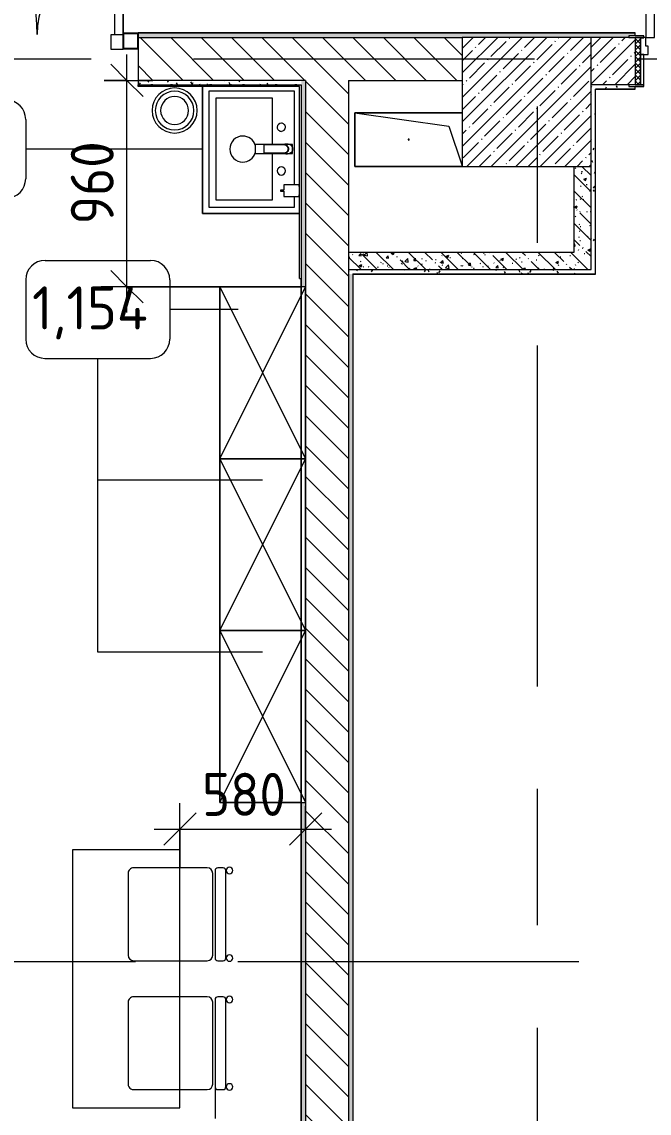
# Model space of a CAD drawing. Header units: millimetres. Extents: x 957 to 217451, y -8553 to 29000.
# Drawn here: x 53003 to 55923, y 2895 to 7973 of the extents above; entities that cross this region are included whole.
import ezdxf

# ---------------------------------------------------------------- set-up
doc = ezdxf.new("R2010")
doc.units = ezdxf.units.MM
doc.linetypes.add('Осевая', pattern=[3175, 635, -476.25, 1587.5, -476.25])
for name, color, linetype, lineweight in [('0-1', 7, 'Continuous', 9), ('A-ANNO-DIMS', 7, 'Continuous', 9), ('A-ANNO-DIMS-100', 7, 'Continuous', 9), ('A-DETL-GENF', 7, 'Continuous', 9), ('A-DOOR', 7, 'Continuous', 9), ('A-DOOR-FRAM-2', 7, 'Continuous', 9), ('A-GENM', 7, 'Continuous', 9), ('A-GLAZ-CWMG', 7, 'Continuous', 9), ('A-GLAZ-CWMG-1', 7, 'Continuous', 25), ('A-WALL', 7, 'Continuous', 9), ('I-FURN-IDEN', 7, 'Continuous', 9), ('I-WALL', 7, 'Continuous', 9), ('P-SANR-FIXT', 7, 'Continuous', 9), ('P-SANR-FIXT-2', 7, 'Continuous', 13), ('S-COLS', 7, 'Continuous', 9), ('Оси-2', 7, 'Осевая', 9)]:
    doc.layers.add(name, color=color, linetype=linetype, lineweight=lineweight)
for name, color, linetype, lineweight, true_color in [('A-DOOR-1', 7, 'Continuous', 9, 0xc0c0c0), ('A-DOOR-FRAM-1', 7, 'Continuous', 9, 0xc0c0c0), ('A-WALL-1', 9, 'Continuous', 9, 0x808080), ('A-WALL-FNSH-1', 9, 'Continuous', 9, 0x808080), ('I-FURN-1', 9, 'Continuous', 9, 0x808080), ('P-SANR-FIXT-1', 9, 'Continuous', 13, 0x808080)]:
    doc.layers.add(name, color=color, linetype=linetype, lineweight=lineweight, true_color=true_color)
doc.styles.add('GOST Common_4', font='GOST_Common.ttf', dxfattribs={"height": 200})
doc.styles.add('ISOCPEUR_3', font='isocpeur.ttf', dxfattribs={"width": 0.9, "height": 200})
doc.dimstyles.new('ISO-2_0_0_9К_Средний_округл2', dxfattribs={"dimscale": 304.8, "dimtxt": 199.196235, "dimasz": 0.492126, "dimexe": 0.393701, "dimexo": 0, "dimgap": 0, "dimtad": 1, "dimdec": 0, "dimrnd": 10, "dimzin": 0, "dimdsep": 46, "dimtxsty": 'ISOCPEUR_3', "dimblk1": 'OBLIQUE', "dimblk2": 'OBLIQUE', "dimsah": 1, "dimcen": 0.09, "dimdle": 0.393701, "dimazin": 0, "dimtfac": 1, "dimtdec": 4, "dimtix": 1, "dimtmove": 0, "dimatfit": 3, "dimfxl": 1, "dimtvp": 1, "dimtolj": 1, "dimtzin": 0, "dimarcsym": 2})
pattern_1 = [(135, (29493.17, 0), (-70.71068, -70.71068), [])]
pattern_2 = [(135, (29493.17, 0), (-75.43415, -75.43415), [106.68, -17.78, 3.556, -17.78]), (135, (29493.17, 75.39), (-75.43415, -75.43415), []), (50, (29493.17, 0), (127.5292, -11.15758), [13.335, -146.685]), (355, (29493.17, 0), (-24.66966, 133.74), [10.668, -117.348]), (100.451, (29503.8, -0.93), (102.85973, 122.5818), [11.333, -124.663]), (46.184, (29493.17, 35.56), (189.7552, -29.4304), [20.002, -220.027]), (96.636, (29508.99, 33.1), (166.1822, 173.1996), [17, -186.995]), (351.184, (29493.17, 35.56), (166.184, 173.1976), [16.002, -176.022]), (21, (29510.95, 26.67), (106.13027, -71.58603), [13.335, -146.685]), (326, (29510.95, 26.67), (43.2619, 128.93175), [10.668, -117.348]), (71.451, (29519.8, 20.7), (149.392, 57.34505), [11.333, -124.663]), (37.5, (29493.174, 0), (2.16223, 59.18836), [3.353, -112.573, 3.353, -115.773, -117.792]), (37.5, (29493.174, 0), (2.16223, 59.18836), [-235.052, 3.353, -114.44]), (7.5, (29493.174, 0), (46.77386, 70.12615), [3.353, -64.567, 3.353, -109.906, -44.894]), (7.5, (29493.174, 0), (46.77386, 70.12615), [-181.178, 3.353, -41.542]), (327.5, (29453.525, 0), (94.91367, -4.01009), [3.353, -41.097, 3.353, -135.331, -184.023]), (327.5, (29453.525, 0), (94.91367, -4.01009), [-183.134, 3.353, -180.67]), (317.5, (29435.745, 0), (103.69057, 17.79882), [3.353, -54.432, 3.353, -88.748, -130.683]), (317.5, (29435.745, 0), (103.69057, 17.79882), [-149.885, 3.353, -127.33])]
pattern_3 = [(0, (29493.174, 0), (121.92, 30.48), [10.058, -81.382, 10.058, -81.382, -487.68]), (0, (29493.174, 0), (121.92, 30.48), [-182.88, 10.058, -172.822, 10.058, -81.382, -213.36]), (0, (29493.174, 0), (121.92, 30.48), [-457.2, 10.058, -50.902, 10.058, -142.342]), (120, (29538.894, 15.24), (-87.356454, 90.345817), [10.058, -81.382, 10.058, -81.382, -487.68]), (120, (29538.894, 15.24), (-87.356454, 90.345817), [-182.88, 10.058, -172.822, 10.058, -81.382, -213.36]), (120, (29538.894, 15.24), (-87.356454, 90.345817), [-457.2, 10.058, -50.902, 10.058, -142.342]), (240, (29554.134, 76.2), (-34.563546, -120.825817), [10.058, -81.382, 10.058, -81.382, -487.68]), (240, (29554.134, 76.2), (-34.563546, -120.825817), [-182.88, 10.058, -172.822, 10.058, -81.382, -213.36]), (240, (29554.134, 76.2), (-34.563546, -120.825817), [-457.2, 10.058, -50.902, 10.058, -142.342])]

# ---------------------------------------------------------------- blocks, each defined once
blk = doc.blocks.new('BSC_Колонна _Прямоугольная - 600х600-V4-План расстановки мебели и оборудования 3 этажа в осях 1-12')
at = {"layer": 'S-COLS'}
h = blk.add_hatch(dxfattribs=at)
h.set_pattern_fill('FP_5', color=256, style=0, pattern_type=2)
h.set_pattern_definition([(45, (-25860, -7600), (-57.02463, 57.02463), []), (45, (-25802.975, -7600), (-57.02463, 57.02463), [100.806, -20.161, 3.353, -16.808])])
h.paths.add_polyline_path([(300, -300), (300, 300), (-300, 300), (-300, -300)])
for p, q in [((300, 300), (-300, 300)), ((-300, 300), (-300, -300)), ((300, -300), (300, 300)), ((-300, -300), (300, -300))]:
    blk.add_line(p, q, dxfattribs=at)
blk = doc.blocks.new('GM_Отверстие прямоугольное _в плите_ - Отверстие-21609826-План расстановки мебели и оборудования 3 этажа в осях 1-12')
at = {"layer": 'A-GENM'}
for p, q in [((-125, -250), (-125, 249.3)), ((-125, 249.3), (-125, -250)), ((-62.5, 187.5), (122.9, 249.3)), ((125, 249.3), (125, -250)), ((125, -250), (125, 249.3)), ((-125, -250), (-62.5, 187.5)), ((125, -250), (-125, -250)), ((-125, -250), (125, -250))]:
    blk.add_line(p, q, dxfattribs=at)
for start, end in [(360, 180), (180, 360)]:
    blk.add_arc((0, 0), 2.5, start, end, dxfattribs=at)
blk = doc.blocks.new('Стул Breuer - 1_9а-25403171-План расстановки мебели и оборудования 3 этажа в осях 1-12')
at = {"layer": 'I-FURN-1'}
for p, q in [((-215.9, 215.9), (-215.9, 0)), ((190.5, 241.3), (-190.5, 241.3)), ((215.9, 0), (215.9, 215.9)), ((-215.9, 0), (-215.9, -127)), ((215.9, -127), (215.9, 0)), ((-215.9, -176.2), (-215.9, -200.8)), ((203.2, -163.5), (-203.2, -163.5)), ((-190.5, -152.4), (190.5, -152.4)), ((215.9, -200.8), (215.9, -176.2)), ((-203.2, -213.5), (203.2, -213.5))]:
    blk.add_line(p, q, dxfattribs=at)
for centre, radius, start, end in [((-190.5, 215.9), 25.4, 90, 180), ((190.5, 215.9), 25.4, 0, 90), ((-190.5, -127), 25.4, 180, 270), ((190.5, -127), 25.4, 270, 360), ((-203.2, -176.2), 12.7, 90, 180), ((-203.2, -200.8), 12.7, 180, 270), ((203.2, -176.2), 12.7, 360, 90), ((203.2, -200.8), 12.7, 270, 360), ((-203.5, -230.6), 15.1, 360, 180), ((-203.5, -230.6), 15.1, 180, 360), ((203.7, -230.6), 15.1, 360, 180), ((203.7, -230.6), 15.1, 180, 360)]:
    blk.add_arc(centre, radius, start, end, dxfattribs=at)
blk = doc.blocks.new('Стул Breuer - 1_9а-V86-План расстановки мебели и оборудования 3 этажа в осях 1-12')
at = {"layer": 'I-FURN-1'}
for p, q in [((-215.9, 215.9), (-215.9, 0)), ((190.5, 241.3), (-190.5, 241.3)), ((215.9, 0), (215.9, 215.9)), ((-215.9, 0), (-215.9, -127)), ((215.9, -127), (215.9, 0)), ((-215.9, -176.2), (-215.9, -200.8)), ((203.2, -163.5), (-203.2, -163.5)), ((-190.5, -152.4), (190.5, -152.4)), ((215.9, -200.8), (215.9, -176.2)), ((-203.2, -213.5), (203.2, -213.5))]:
    blk.add_line(p, q, dxfattribs=at)
for centre, radius, start, end in [((-190.5, 215.9), 25.4, 120, 180), ((-190.5, 215.9), 25.4, 90, 120), ((190.5, 215.9), 25.4, 0, 90), ((-190.5, -127), 25.4, 180, 270), ((190.5, -127), 25.4, 270, 360), ((-203.2, -176.2), 12.7, 90, 180), ((-203.2, -200.8), 12.7, 180, 270), ((203.2, -176.2), 12.7, 360, 90), ((203.2, -200.8), 12.7, 270, 360), ((-203.5, -230.6), 15.1, 360, 180), ((-203.5, -230.6), 15.1, 180, 360), ((203.7, -230.6), 15.1, 360, 180), ((203.7, -230.6), 15.1, 180, 360)]:
    blk.add_arc(centre, radius, start, end, dxfattribs=at)
blk = doc.blocks.new('Шкаф параметрический - 1_154-26174033-План расстановки мебели и оборудования 3 этажа в осях 1-12')
at = {"layer": 'I-FURN-1'}
for p, q in [((0, 0), (400, 800)), ((0, 800), (400, 0)), ((400, 800), (0, 800)), ((0, 800), (0, 0)), ((0, 0), (0, 800)), ((0, 800), (380, 800)), ((400, 0), (400, 800)), ((0, 0), (400, 0)), ((380, 0), (0, 0))]:
    blk.add_line(p, q, dxfattribs=at)
blk = doc.blocks.new('Стол базовый прямоугольный - 1_6-26174022-План расстановки мебели и оборудования 3 этажа в осях 1-12')
at = {"layer": 'I-FURN-1'}
for p, q in [((600, 250), (-600, 250)), ((-600, 250), (-600, -250)), ((600, -250), (600, 250)), ((-600, -250), (600, -250))]:
    blk.add_line(p, q, dxfattribs=at)
blk = doc.blocks.new('сифон - Для раковины-V121-План расстановки мебели и оборудования 3 этажа в осях 1-12')
at = {"layer": 'P-SANR-FIXT-1'}
blk.add_line((191.1, -40), (191.1, 40), dxfattribs=at)
blk = doc.blocks.new('смеситель для раковины - Default-V122-План расстановки мебели и оборудования 3 этажа в осях 1-12')
at = {"layer": '0-1'}
for p, q in [((21, 151.6), (-21, 151.6)), ((20.3, 111.8), (-20.3, 111.8)), ((-22.8, 2.9), (-21.7, 15.4)), ((-20.7, 17.2), (-20.7, 16.7)), ((-20.3, 19.4), (-20.3, 15.8)), ((20.3, 15.8), (20.3, 19.4)), ((20.8, 16.7), (20.8, 17.2))]:
    blk.add_line(p, q, dxfattribs=at)
at = {"layer": '0-1', "flags": 128}
for points in [[(-21, 151.3), (-21, 147.9), (-21, 145.7), (-21, 145.2), (-21, 144.9), (-21, 144.8), (-21, 144.7), (-21, 144.7)], [(21, 89.1), (21, 88.6), (21, 88.3), (21, 88.3)], [(21.7, 15.4), (22.3, 8.3), (22.8, 2.9)]]:
    blk.add_lwpolyline(points, dxfattribs=at)
at = {"layer": 'P-SANR-FIXT-1'}
for p, q in [((21, 151.6), (-21, 151.6)), ((-21, 151.6), (-21, -23)), ((-20.3, 111.8), (-20.3, 111.8)), ((-20.3, 111.8), (-20.3, 109.7)), ((20.3, 109.7), (20.3, 111.8)), ((20.3, 111.8), (20.3, 111.8)), ((21, -23), (21, 151.6)), ((-21, -23), (21, -23))]:
    blk.add_line(p, q, dxfattribs=at)
at = {"layer": 'P-SANR-FIXT-1', "flags": 128}
for points in [[(-21, 144), (-21, 91), (-21, 37.9)], [(-20.3, 19.4), (-20.3, 60.2), (-20.3, 109.7)], [(20.3, 109.7), (20.3, 60.2), (20.3, 19.4)], [(21, 37.9), (21, 91), (21, 144)], [(-20.3, 15.8), (-20.3, 17.1), (-20.3, 18.4)], [(20.3, 18.4), (20.3, 17.1), (20.3, 15.8)], [(21, 17.1), (21, 22.3), (21, 27.5), (21, 32.7), (21, 37.9)], [(21, 15.1), (21, 15.6), (21, 16.1), (21, 16.6), (21, 17.1)], [(22.9, -1.8), (22.4, 2.9), (22, 7.6), (21.5, 12.3), (21.1, 17.1)], [(21.1, 17.1), (21.5, 12.3), (22, 7.6), (22.4, 2.9), (22.9, -1.8)]]:
    blk.add_lwpolyline(points, dxfattribs=at)
at = {"layer": 'P-SANR-FIXT-1'}
for centre, major_axis, ratio, start_param, end_param in [((-9809.3, 72.1), (-9788.3, 0.5), 0.986286, 3.135948, 3.138103), ((0, 17.2), (20.8, 0), 0.98634, 3.060685, 3.141593), ((0, 17.2), (20.8, 0), 0.98634, 3.141593, 3.395551), ((0, 17.2), (20.8, 0), 0.98634, 3.707105, 3.769911), ((0, 17.2), (20.8, 0), 0.98634, 5.654867, 5.717635), ((0, 17.2), (-20.8, 0), 0.98634, 2.887544, 3.141593), ((0, 17.2), (20.8, 0), 0.98634, 0, 0.080911), ((0, 17.2), (20.8, 0), 0.98634, 4.154533, 5.270098)]:
    blk.add_ellipse(centre, major_axis=major_axis, ratio=ratio, start_param=start_param, end_param=end_param, dxfattribs=at)
for points, knots in [([(-21, 151.6), (-21, 151.7), (-21, 151.5), (-21, 150.5), (-21, 148.7), (-21, 146.9), (-21, 145.2), (-21, 144.4), (-21, 144)], [0.4444444, 0.4444444, 0.4444444, 0.4444444, 0.5555556, 0.6666667, 0.7777778, 0.8888889, 0.9444444, 1, 1, 1, 1]), ([(21, 144), (21, 144.4), (21, 145.2), (21, 146.9), (21, 148.7), (21, 150.5), (21, 151.5), (21, 151.7), (21, 151.6)], [0, 0, 0, 0, 0.0555556, 0.1111111, 0.2222222, 0.3333333, 0.4444444, 0.5555556, 0.5555556, 0.5555556, 0.5555556]), ([(-21.8, 13.9), (-21.8, 14.6), (-21.7, 16.1), (-21.6, 18.9), (-21.5, 22.1), (-21.5, 25.2), (-21.4, 27.9), (-21.4, 30), (-21.4, 31.8), (-21.3, 33.4), (-21.3, 34.5), (-21.3, 35.6), (-21.3, 37), (-21.3, 38.7), (-21.2, 41), (-21.2, 44.2), (-21.2, 48.8), (-21.1, 54.3), (-21.1, 59.3), (-21.1, 63.2), (-21.1, 66.1), (-21.1, 68.8), (-21.1, 72.5), (-21, 78.9), (-21, 84.5), (-21, 88.1)], [0, 0, 0, 0, 0.083333, 0.166667, 0.25, 0.333333, 0.375, 0.416667, 0.458333, 0.479167, 0.5, 0.520833, 0.541667, 0.583333, 0.625, 0.666667, 0.708333, 0.75, 0.791667, 0.8125, 0.833333, 0.854167, 0.875, 0.916667, 1, 1, 1, 1]), ([(21, 88.1), (21, 84.5), (21, 78.9), (21.1, 72.5), (21.1, 68.8), (21.1, 66.1), (21.1, 63.2), (21.1, 59.3), (21.2, 54.3), (21.2, 48.8), (21.2, 44.2), (21.3, 41), (21.3, 38.7), (21.3, 37), (21.3, 35.6), (21.3, 34.5), (21.3, 33.4), (21.4, 31.8), (21.4, 30), (21.4, 27.9), (21.5, 25.2), (21.5, 22.1), (21.6, 18.9), (21.7, 16.1), (21.8, 14.6), (21.8, 13.9)], [0, 0, 0, 0, 0.083333, 0.125, 0.145833, 0.166667, 0.1875, 0.208333, 0.25, 0.291667, 0.333333, 0.375, 0.416667, 0.458333, 0.479167, 0.5, 0.520833, 0.541667, 0.583333, 0.625, 0.666667, 0.75, 0.833333, 0.916667, 1, 1, 1, 1]), ([(-21.1, 17.1), (-21.2, 16.5), (-21.3, 15.4), (-21.5, 13.7), (-21.6, 11.8), (-21.9, 9.3), (-22.1, 7.6), (-22.4, 5.3), (-22.6, 3), (-22.8, 1.4), (-22.9, 0.3)], [0, 0, 0, 0, 0.1, 0.2, 0.3, 0.4, 0.6, 0.7, 0.8, 1, 1, 1, 1]), ([(-22.6, 3.6), (-22.6, 3.8), (-22.5, 4.4), (-22.4, 5.5), (-22.3, 6.9), (-22.2, 8.4), (-22, 10.9), (-21.9, 12.9), (-21.8, 13.9)], [0.3178487, 0.3178487, 0.3178487, 0.3178487, 0.375, 0.5, 0.625, 0.75, 0.875, 1, 1, 1, 1]), ([(21, 15.1), (20.9, 14), (20.5, 11.7), (19.3, 8.5), (17.6, 5.5), (14.8, 1.9), (11.1, -0.9), (6.8, -2.8), (3.4, -3.6), (0, -3.8), (-4.5, -3.5), (-10.1, -1.7), (-14.7, 1.9), (-17.6, 5.5), (-19.3, 8.4), (-20.5, 11.7), (-20.9, 13.9), (-21, 15)], [0, 0, 0, 0, 0.055556, 0.111111, 0.166667, 0.222222, 0.333333, 0.388889, 0.444444, 0.5, 0.555556, 0.666667, 0.777778, 0.833333, 0.888889, 0.944444, 1, 1, 1, 1]), ([(20.3, 19.4), (20.3, 18.2), (20.2, 15.9), (19.3, 12.3), (18, 9.6), (16.8, 7.5), (15.7, 6), (14.5, 4.7), (12.8, 3), (10.4, 1.2), (7.1, -0.4), (2.4, -1.7), (-2.5, -1.7), (-7.1, -0.4), (-10.9, 1.5), (-13.6, 3.7), (-15.4, 5.7), (-16.5, 7.1), (-17.7, 9), (-18.9, 11.5), (-20, 15), (-20.3, 17.7), (-20.3, 19.4)], [0, 0, 0, 0, 0.055556, 0.111111, 0.166667, 0.194444, 0.222222, 0.25, 0.277778, 0.333333, 0.388889, 0.444444, 0.555556, 0.611111, 0.666667, 0.75, 0.770833, 0.791667, 0.833333, 0.875, 0.916667, 1, 1, 1, 1]), ([(20.3, 15.8), (20.3, 13.7), (19.8, 10.7), (17.9, 6.9), (16.3, 4.7), (14.8, 3.1), (13, 1.5), (11.1, 0.2), (9, -0.8), (7.3, -1.5), (5.5, -2), (3.6, -2.4), (1.4, -2.7), (-0.9, -2.7), (-3.3, -2.5), (-5.5, -2), (-7.7, -1.3), (-9.8, -0.4), (-11.7, 0.6), (-13.5, 1.9), (-15.1, 3.4), (-16.9, 5.4), (-19.5, 9.5), (-20.3, 13.2), (-20.3, 15.8)], [0, 0, 0, 0, 0.111111, 0.166667, 0.222222, 0.25, 0.277778, 0.333333, 0.361111, 0.388889, 0.416667, 0.444444, 0.479167, 0.513889, 0.548611, 0.583333, 0.618056, 0.652778, 0.6875, 0.722222, 0.756944, 0.791667, 0.861111, 1, 1, 1, 1]), ([(21.1, 19.2), (21.3, 18.6), (21.7, 16.8), (21.8, 15.1), (21.8, 13.9)], [0.8206896, 0.8206896, 0.8206896, 0.8206896, 0.8888889, 1, 1, 1, 1]), ([(21.1, 17.1), (21.1, 16.7), (21.2, 16), (21.3, 15), (21.4, 13.9), (21.6, 12.5), (21.8, 10.8), (22, 8.7), (22.2, 6.9), (22.4, 5.5), (22.5, 4.5), (22.6, 3.4), (22.7, 2.4), (22.8, 1.5), (22.9, 0.8), (22.9, 0.4), (22.9, 0.3)], [0, 0, 0, 0, 0.0625, 0.125, 0.1875, 0.25, 0.375, 0.5, 0.625, 0.6875, 0.75, 0.8125, 0.875, 0.9375, 0.96875, 1, 1, 1, 1]), ([(21.8, 13.9), (21.8, 13.3), (21.9, 11.9), (22, 10), (22.2, 8.4), (22.2, 7.3), (22.3, 6.4), (22.4, 5.2), (22.6, 3.7), (22.8, 2), (22.9, 0.8), (22.9, 0.3)], [0, 0, 0, 0, 0.083333, 0.166667, 0.25, 0.333333, 0.416667, 0.5, 0.666667, 0.833333, 1, 1, 1, 1]), ([(22.1, 7), (22.2, 6.5), (22.8, 4.3), (23, 2), (22.9, 0.3)], [0.8, 0.8, 0.8, 0.8, 0.85, 1, 1, 1, 1]), ([(22.9, -1.8), (22.6, -4.5), (21.7, -8.2), (19.1, -12.8), (16.7, -15.9), (13.7, -18.5), (10.4, -20.6), (6.8, -22.1), (3.4, -22.8), (0.5, -23), (-2.9, -22.9), (-6.8, -22.1), (-10.7, -20.5), (-13.4, -18.7), (-15.3, -17.2), (-17, -15.4), (-19, -12.9), (-20.6, -10.1), (-21.5, -8), (-21.7, -7.4)], [0, 0, 0, 0, 0.1111111, 0.1666667, 0.2222222, 0.2777778, 0.3333333, 0.3888889, 0.4444444, 0.4791667, 0.5138889, 0.5833333, 0.6527778, 0.6875, 0.7222222, 0.7569444, 0.7916667, 0.8611111, 0.8888889, 0.8888889, 0.8888889, 0.8888889])]:
    blk.add_open_spline(points, degree=3, knots=knots, dxfattribs=at)
for points in [[(-22.9, 0.3), (-23, 2.1), (-22.8, 3.8), (-22.4, 5.5)], [(-21.8, 13.9), (-21.8, 15.7), (-21.5, 17.5), (-21.1, 19.2)], [(-21.1, 17.1), (-21.1, 16.7), (-21.1, 16), (-21, 15.3), (-21, 15)], [(21, 37.9), (21, 36.1), (21, 32.7), (21.1, 27.5), (21.1, 22.3), (21.1, 18.8), (21.1, 17.1)], [(21.1, 17.1), (21.1, 16.7), (21.1, 16.1), (21, 15.4), (21, 15.1)], [(22.9, 0.3), (22.8, 1.7), (22.5, 4.5), (22, 8.7), (21.5, 12.9), (21.2, 15.7), (21.1, 17.1)], [(22.9, 0.3), (22.9, -0.1), (22.9, -0.4), (22.9, -0.8)]]:
    blk.add_open_spline(points, degree=3, dxfattribs=at)
blk = doc.blocks.new('мусорная корзина - Round_ Metal-V123-План расстановки мебели и оборудования 3 этажа в осях 1-12')
at = {"layer": 'P-SANR-FIXT-1'}
for radius, start, end in [(105, 0, 180), (90, 360, 180), (65, 0, 180), (105, 180, 360), (90, 180, 360), (65, 180, 360)]:
    blk.add_arc((0, 0), radius, start, end, dxfattribs=at)
blk = doc.blocks.new('Мойка кухонная - Раковина Roca Victoria-N Unik 600х460 мм-V124-План расстановки мебели и оборудования 3 этажа в осях 1-12')
at = {"layer": 'P-SANR-FIXT'}
for p, q in [((166, 0), (-270, 0)), ((-270, 0), (-270, -400)), ((270, 0), (221, 0)), ((270, -400), (270, 0)), ((-21.6, -102.3), (-236.6, -102.3)), ((-236.6, -102.3), (-236.6, -366.4)), ((236.1, -102.3), (20.4, -102.3)), ((236.1, -366.4), (236.1, -102.3)), ((-270, -400), (270, -400)), ((-236.6, -366.4), (236.1, -366.4))]:
    blk.add_line(p, q, dxfattribs=at)
for centre, radius, start, end in [((-101.6, -61.9), 19, 90, 180), ((-101.6, -61.9), 19, 360, 90), ((101.6, -61.9), 19.1, 360, 180), ((-101.6, -61.9), 19, 180, 270), ((-101.6, -61.9), 19.1, 270, 360), ((101.6, -61.9), 19.1, 180, 360), ((0, -241.3), 60.5, 107.38, 180), ((0, -241.3), 60.5, 360, 72.6506), ((0, -241.3), 60.5, 180, 360)]:
    blk.add_arc(centre, radius, start, end, dxfattribs=at)
blk = doc.blocks.new('TOY_Диспансер мыло - Дозатор Elegance new 11654 019001 хром-30769669-План расстановки мебели и оборудования 3 этажа в осях 1-12')
at = {"layer": 'A-GENM'}
for p, q in [((127.9, 106.1), (122.2, 106.1)), ((122.2, 106.1), (122.2, 91.2)), ((127.9, 91.2), (127.9, 106.1)), ((97.5, 89.2), (97.5, 21.5)), ((122.2, 91.2), (99.5, 91.2)), ((150.5, 91.2), (127.9, 91.2)), ((152.5, 21.5), (152.5, 89.2)), ((99.5, 19.5), (105, 19.5)), ((105, 19.5), (105, 18)), ((145, 18), (145, 19.5)), ((145, 19.5), (150.5, 19.5))]:
    blk.add_line(p, q, dxfattribs=at)
for centre, start, end in [((99.5, 89.2), 90, 180), ((150.5, 89.2), 360, 90), ((99.5, 21.5), 180, 270), ((150.5, 21.5), 270, 0)]:
    blk.add_arc(centre, 2, start, end, dxfattribs=at)
blk = doc.blocks.new('110_Дверь_СКБ_1Ст_Внутренняя1 - Д-4_п__1100x2100h_административные помещения-32218723-План расстановки мебели и оборудования 3 этажа в осях 1-12')
at = {"layer": 'A-DOOR'}
h = blk.add_hatch(dxfattribs=at)
h.set_pattern_fill('FP_37', color=256, style=0, pattern_type=2)
h.set_pattern_definition([(135, (1751.41, 174.685), (-14.14214, -14.14214), []), (225, (1751.41, 174.685), (14.14214, -14.14214), [])])
h.paths.add_polyline_path([(562.5, -110), (562.5, 110), (537.5, 110), (537.5, -110)])
at = {"layer": 'A-DOOR-FRAM-2'}
h = blk.add_hatch(dxfattribs=at)
h.set_pattern_fill('FP_38', color=256, style=0, pattern_type=2)
h.set_pattern_definition([(45, (-371.384, 174.685), (-14.1421, 14.1421), []), (135, (-371.384, 174.685), (-14.1421, -14.1421), [])])
h.paths.add_polyline_path([(-512.5, -110), (-512.5, 110), (-537.5, 110), (-537.5, -110)])
at = {"layer": 'A-DOOR-1'}
for p, q in [((-487.5, 1110), (-487.5, 110)), ((-447.5, 1110), (-487.5, 1110)), ((-447.5, 110), (-447.5, 1110)), ((-487.5, 110), (-447.5, 110))]:
    blk.add_line(p, q, dxfattribs=at)
blk.add_arc((-487.5, 110), 1000, 360, 90, dxfattribs=at)
at = {"layer": 'A-DOOR-FRAM-1'}
for p, q in [((-497.5, 118), (-567.5, 118)), ((-567.5, 118), (-567.5, 110)), ((-567.5, 110), (-497.5, 110)), ((-512.5, 110), (-537.5, 110)), ((-537.5, 110), (-537.5, -110)), ((-487.5, 110), (-512.5, 110)), ((-512.5, 110), (-512.5, 30)), ((-512.5, -110), (-512.5, 110)), ((-497.5, 110), (-512.5, 110)), ((-512.5, 110), (-512.5, 109)), ((-512.5, 109), (-497.5, 109)), ((-497.5, 110), (-497.5, 118)), ((-497.5, 109), (-497.5, 110)), ((-487.5, 70), (-487.5, 110)), ((512.5, 110), (512.5, 70)), ((537.5, 110), (512.5, 110)), ((592.5, 118), (522.5, 118)), ((522.5, 118), (522.5, 110)), ((537.5, 110), (522.5, 110)), ((522.5, 110), (522.5, 109)), ((522.5, 110), (592.5, 110)), ((522.5, 109), (537.5, 109)), ((537.5, 30), (537.5, 110)), ((562.5, 110), (537.5, 110)), ((537.5, 110), (537.5, -110)), ((537.5, 109), (537.5, 110)), ((562.5, -110), (562.5, 110)), ((592.5, 110), (592.5, 118)), ((-477.5, 70), (-487.5, 70)), ((-477.5, 30), (-477.5, 70)), ((512.5, 70), (502.5, 70)), ((502.5, 70), (502.5, 30)), ((-512.5, 30), (-477.5, 30)), ((-497.5, 30), (-512.5, 30)), ((-512.5, 30), (-512.5, -110)), ((-497.5, -110), (-497.5, 30)), ((502.5, 30), (537.5, 30)), ((537.5, 30), (522.5, 30)), ((522.5, 30), (522.5, -110)), ((537.5, -110), (537.5, 30)), ((-497.5, -110), (-567.5, -110)), ((-567.5, -110), (-567.5, -118)), ((-567.5, -118), (-497.5, -118)), ((-537.5, -110), (-512.5, -110)), ((-512.5, -110), (-497.5, -110)), ((-497.5, -118), (-497.5, -110)), ((522.5, -110), (537.5, -110)), ((592.5, -110), (522.5, -110)), ((522.5, -110), (522.5, -118)), ((522.5, -118), (592.5, -118)), ((537.5, -110), (562.5, -110)), ((592.5, -118), (592.5, -110))]:
    blk.add_line(p, q, dxfattribs=at)
blk = doc.blocks.new('Прямоугольный импост - 50 x 70 мм-31927764-План расстановки мебели и оборудования 3 этажа в осях 1-12')
at = {"layer": 'A-GLAZ-CWMG-1'}
for p, q in [((-70, 35), (0, 35)), ((-70, -35), (-70, 35)), ((0, 35), (0, -35)), ((0, -35), (-70, -35))]:
    blk.add_line(p, q, dxfattribs=at)
blk = doc.blocks.new('Дверь_Витражная_остекление_ - ДВН_ДАО_Главный вход_1200 в свету Д-22 _п_-31928779-План расстановки мебели и оборудования 3 этажа в осях 1-12')
at = {"layer": 'A-DETL-GENF'}
for p, q in [((-610, 930), (-650, 930)), ((-650, 930), (-650, 35)), ((-610, 30), (-610, 930)), ((650, 430), (610, 430)), ((610, 430), (610, 30)), ((650, 35), (650, 430)), ((-650, 30), (-610, 30)), ((-595, 30), (-650, 30)), ((-595, -40), (-595, 30)), ((595, -40), (595, 30)), ((595, 30), (650, 30)), ((610, 30), (650, 30)), ((-650, -35), (-650, -40)), ((-650, -40), (-595, -40)), ((650, -40), (595, -40)), ((650, -35), (650, -40))]:
    blk.add_line(p, q, dxfattribs=at)
at = {"layer": 'A-DOOR-1'}
for p, q in [((-650, 930), (-650, 35)), ((650, 430), (650, 35))]:
    blk.add_line(p, q, dxfattribs=at)
for centre, radius, start, end in [((-650, 30), 900, 360, 90), ((650, 30), 400, 90, 180)]:
    blk.add_arc(centre, radius, start, end, dxfattribs=at)
blk = doc.blocks.new('Марка_Мебель - В прямоуг_Balcon_Марка-25523697-План расстановки мебели и оборудования 3 этажа в осях 1-12')
at = {"layer": 'I-FURN-IDEN'}
for p, q in [((-2.455, 2.278), (2.455, 2.278)), ((-3.355, 1.378), (-3.355, -1.384)), ((3.355, 1.378), (3.355, -1.378)), ((-2.461, -2.278), (2.455, -2.278))]:
    blk.add_line(p, q, dxfattribs=at)
for centre, radius, start, end in [((-2.455, 1.378), 0.9, 90, 180), ((2.455, 1.378), 0.9, 0, 90), ((-2.461, -1.384), 0.893, 180, 270), ((2.455, -1.378), 0.9, 270, 0)]:
    blk.add_arc(centre, radius, start, end, dxfattribs=at)
blk = doc.blocks.new('DIMBLOCK39-План расстановки мебели и оборудования 3 этажа в осях 1-12')
at = {"layer": 'A-ANNO-DIMS-100', "lineweight": 20}
for p, q in [((53492, 7700), (53417, 7775)), ((53492, 7700), (53567, 7625)), ((53492, 6740), (53417, 6815)), ((53492, 6740), (53567, 6665))]:
    blk.add_line(p, q, dxfattribs=at)
at = {"layer": 'A-ANNO-DIMS-100'}
for p, q in [((53492, 6620), (53492, 7820)), ((53385.9, 7700), (53612, 7700)), ((53492, 7700), (53385.9, 7700)), ((53923.9, 6740), (53372, 6740)), ((53492, 6740), (53923.9, 6740))]:
    blk.add_line(p, q, dxfattribs=at)
at = {"layer": 'A-ANNO-DIMS-100', "color": 0, "insert": (53230.7, 7030.4), "char_height": 200, "width": 455.087, "attachment_point": 1, "rotation": 90, "line_spacing_factor": 1.149209, "style": 'ISOCPEUR_3'}
blk.add_mtext('960', dxfattribs=at)
blk = doc.blocks.new('_Oblique')
at = {"color": 0, "linetype": 'ByBlock', "lineweight": -2}
blk.add_line((-0.5, -0.5), (0.5, 0.5), dxfattribs=at)
blk = doc.blocks.new('DIMBLOCK43-План расстановки мебели и оборудования 3 этажа в осях 1-12')
at = {"layer": 'A-ANNO-DIMS-100'}
for p, q in [((53739.1, 4038.9), (53739.1, 4336.6)), ((54323.9, 4322.7), (54323.9, 4096.6)), ((54323.9, 4216.6), (54323.9, 4322.7)), ((53619.1, 4216.6), (54443.9, 4216.6)), ((53739.1, 4216.6), (53739.1, 4038.9))]:
    blk.add_line(p, q, dxfattribs=at)
at = {"layer": 'A-ANNO-DIMS-100', "lineweight": 20}
for p, q in [((53739.1, 4216.6), (53814.1, 4291.6)), ((54323.9, 4216.6), (54398.9, 4291.6)), ((53739.1, 4216.6), (53664.1, 4141.6)), ((54323.9, 4216.6), (54248.9, 4141.6))]:
    blk.add_line(p, q, dxfattribs=at)
at = {"layer": 'A-ANNO-DIMS-100', "color": 0, "insert": (53841.9, 4477.9), "char_height": 200, "width": 455.087, "attachment_point": 1, "line_spacing_factor": 1.149209, "style": 'ISOCPEUR_3'}
blk.add_mtext('580', dxfattribs=at)

msp = doc.modelspace()

# ---------------------------------------------------------------- hatches: boundary and pattern name
at = {"layer": 'I-WALL'}
h = msp.add_hatch(dxfattribs=at)
h.set_pattern_fill('FP_34', color=256, style=0, pattern_type=2)
h.set_pattern_definition(pattern_3)
h.paths.add_polyline_path([(59302.9, 7900), (60003.2, 7900), (60003.2, 7920), (56958.2, 7920), (56958.2, 7908), (56988.2, 7908), (56988.2, 7900), (59153.2, 7900)])
h.paths.add_polyline_path([(67780.8, 7900), (67780.8, 7920), (62503.2, 7920), (62503.2, 7900), (67763.2, 7900)])
h.paths.add_polyline_path([(55675.7, 7900), (55828.2, 7900), (55828.2, 7908), (55858.2, 7908), (55858.2, 7920), (53544.2, 7920), (53544.2, 7900), (55653.2, 7900)])
h.paths.add_polyline_path([(52003.2, 7900), (52104.2, 7900), (52104.2, 7920), (44502.5, 7920), (44502.5, 7900), (51403.2, 7900)])
h.paths.add_polyline_path([(40991.8, 7900), (43062.5, 7900), (43062.5, 7920), (36023.2, 7920), (36023.2, 7900), (40953.2, 7900)])
h.paths.add_polyline_path([(33251.4, 7900), (33523.2, 7900), (33523.2, 7920), (32778.2, 7920), (32778.2, 7908), (32833.2, 7908), (32833.2, 7900), (33243.2, 7900)])
h.paths.add_polyline_path([(31323.2, 7900), (31323.2, 7908), (31378.2, 7908), (31378.2, 7920), (30743.2, 7920), (30743.2, 7900)])
h = msp.add_hatch(dxfattribs=at)
h.set_pattern_fill('FP_8', color=256, style=0, pattern_type=2)
h.set_pattern_definition(pattern_1)
h.paths.add_polyline_path([(54116.7, 7700), (55053.2, 7700), (55053.2, 7900), (53544.2, 7900), (53544.2, 7700), (53780.2, 7700)])
h.paths.add_polyline_path([(52097.5, 7700), (52104.2, 7700), (52104.2, 7900), (52013.2, 7900), (52013.2, 7700)])
h = msp.add_hatch(dxfattribs=at)
h.set_pattern_fill('FP_10', color=256, style=0, pattern_type=2)
h.set_pattern_definition([(45, (29493.17, 0), (-57.02463, 57.02463), []), (45, (29550.2, 0), (-57.02463, 57.02463), [100.806, -20.161, 3.353, -16.808])])
h.paths.add_polyline_path([(57102.9, 7680), (58702.9, 7680), (58702.9, 7900), (56958.2, 7900), (56958.2, 7680), (56988.2, 7680)])
h.paths.add_polyline_path([(55828.2, 7680), (55858.2, 7680), (55858.2, 7900), (55653.2, 7900), (55653.2, 7680), (55673.2, 7680)])
h = msp.add_hatch(dxfattribs=at)
h.set_pattern_fill('FP_34', color=256, style=0, pattern_type=2)
h.set_pattern_definition(pattern_3)
h.paths.add_polyline_path([(54272.9, 7680), (54303.9, 7680.7), (54303.8, 7700), (53544.2, 7700), (53544.2, 7680), (54116.7, 7680)])
h.paths.add_polyline_path([(52104.2, 7680), (52104.2, 7700), (52003.2, 7700), (52003.2, 7680), (52097.5, 7680)])
h = msp.add_hatch(dxfattribs=at)
h.set_pattern_fill('FP_34', color=256, style=0, pattern_type=2)
h.set_pattern_definition(pattern_3)
h.paths.add_polyline_path([(54323.9, 400), (54323.9, 4340), (54303.9, 4340), (54303.9, 400)])
h.paths.add_polyline_path([(54323.9, 6740), (54323.9, 7700), (54303.9, 7700), (54303.9, 6740), (54306.5, 6740)])
h = msp.add_hatch(dxfattribs=at)
h.set_pattern_fill('FP_8', color=256, style=0, pattern_type=2)
h.set_pattern_definition(pattern_1)
h.paths.add_polyline_path([(54453.3, 100), (54523.9, 100), (54523.9, 7700), (54323.9, 7700), (54323.9, 100)])
h = msp.add_hatch(dxfattribs=at)
h.set_pattern_fill('FP_34', color=256, style=0, pattern_type=2)
h.set_pattern_definition(pattern_3)
h.paths.add_polyline_path([(55673.2, 6800), (55673.2, 7680), (55653.2, 7680), (55653.2, 6800)])
h = msp.add_hatch(dxfattribs=at)
h.set_pattern_fill('FP_34', color=256, style=0, pattern_type=2)
h.set_pattern_definition(pattern_3)
h.paths.add_polyline_path([(57101.9, 7660), (57102.9, 7660), (57102.4, 7680), (56988.2, 7680), (56988.2, 7672), (56958.2, 7672), (56958.2, 7660), (56988.2, 7660)])
h.paths.add_polyline_path([(55828.2, 7660), (55858.2, 7660), (55858.2, 7672), (55828.2, 7672), (55828.2, 7680), (55673.2, 7680), (55674.2, 7660)])
h = msp.add_hatch(dxfattribs=at)
h.set_pattern_fill('FP_17', color=256, style=0, pattern_type=2)
h.set_pattern_definition(pattern_2)
h.paths.add_polyline_path([(55573.2, 6820), (55653.2, 6820), (55653.2, 7300), (55573.2, 7300), (55573.2, 6900)])
h = msp.add_hatch(dxfattribs=at)
h.set_pattern_fill('FP_17', color=256, style=0, pattern_type=2)
h.set_pattern_definition(pattern_2)
h.paths.add_polyline_path([(54789.8, 6820), (55573.2, 6820), (55573.2, 6900), (54523.9, 6900), (54523.9, 6820), (54543.9, 6820)])
h = msp.add_hatch(dxfattribs=at)
h.set_pattern_fill('FP_34', color=256, style=0, pattern_type=2)
h.set_pattern_definition(pattern_3)
h.paths.add_polyline_path([(55653.2, 6800), (55653.2, 6820), (54523.9, 6820), (54523.9, 6800), (55573.2, 6800)])
h = msp.add_hatch(dxfattribs=at)
h.set_pattern_fill('FP_34', color=256, style=0, pattern_type=2)
h.set_pattern_definition(pattern_3)
h.paths.add_polyline_path([(54543.9, 100), (54543.9, 6800), (54523.9, 6800), (54523.9, 100)])

# ---------------------------------------------------------------- linework, layer by layer
at = {"layer": 'A-WALL'}
for p, q in [((54323.9, 7700), (53544.2, 7700)), ((54523.9, 7700), (54523.9, 100)), ((55828.2, 7680), (55653.2, 7680)), ((55673.2, 6800), (55673.2, 7660)), ((55858.2, 7660), (55673.2, 7660)), ((54543.9, 6800), (54543.9, 140))]:
    msp.add_line(p, q, dxfattribs=at)
at = {"layer": 'A-WALL-1'}
for p, q in [((53544.2, 7920), (53544.2, 7680)), ((55858.2, 7920), (53544.2, 7920)), ((53544.2, 7900), (55053.2, 7900)), ((55828.2, 7900), (55653.2, 7900)), ((55858.2, 7908), (55858.2, 7920)), ((54323.9, 7700), (54323.9, 100)), ((54523.9, 7700), (55053.2, 7700)), ((55858.2, 7660), (55858.2, 7672)), ((55573.2, 7300), (55573.2, 6900)), ((55653.2, 6820), (55653.2, 7300)), ((55573.2, 6900), (54523.9, 6900)), ((54523.9, 6820), (55653.2, 6820)), ((54543.9, 6800), (55673.2, 6800))]:
    msp.add_line(p, q, dxfattribs=at)
at = {"layer": 'A-WALL-FNSH-1'}
for p, q in [((55858.2, 7921), (53544.2, 7921)), ((53544.2, 7921), (53544.2, 7920)), ((55858.2, 7920), (55858.2, 7921)), ((55674.2, 6799), (55674.2, 7659)), ((55674.2, 7659), (55858.2, 7659)), ((55858.2, 7659), (55858.2, 7660)), ((54302.9, 6779), (54302.9, 140)), ((54303.9, 141), (54303.9, 6779)), ((54544.9, 6799), (55674.2, 6799)), ((54544.9, 400), (54544.9, 6799))]:
    msp.add_line(p, q, dxfattribs=at)
at = {"layer": 'I-FURN-1'}
for p, q in [((53844.4, 7672), (53844.4, 7080.7)), ((53844.4, 7080.7), (53844.4, 7672)), ((53844.4, 7080.7), (54295.9, 7080.7)), ((54295.9, 7080.7), (53844.4, 7080.7))]:
    msp.add_line(p, q, dxfattribs=at)
at = {"layer": 'I-FURN-IDEN'}
for p, q in [((53844.4, 7380.7), (53020.9, 7380.7)), ((54010, 6634.5), (53691.9, 6634.5)), ((53356.4, 5040), (53356.4, 6406.7)), ((53356.4, 5840), (53356.4, 6406.7)), ((54123.9, 5840), (53356.4, 5840)), ((54123.9, 5040), (53356.4, 5040)), ((53902.6, 3130.6), (53902.6, 2869.1))]:
    msp.add_line(p, q, dxfattribs=at)
at = {"layer": 'I-WALL'}
for p, q in [((53544.2, 7680), (54303.9, 7680)), ((53544.2, 7672), (53544.2, 7680)), ((54295.9, 7672), (53544.2, 7672)), ((54295.9, 6779), (54295.9, 7672)), ((54303.9, 7680), (54303.9, 6779)), ((54295.9, 6779), (54302.9, 6779))]:
    msp.add_line(p, q, dxfattribs=at)
at = {"layer": 'Оси-2'}
for p, q in [((55403.2, 593.7), (55403.2, 24898.1)), ((27290.7, 7800), (65753.2, 7800)), ((27497.7, 3600), (65753.2, 3600))]:
    msp.add_line(p, q, dxfattribs=at)

# ---------------------------------------------------------------- block references
at = {"layer": 'A-DOOR-1'}
for name, p in [('110_Дверь_СКБ_1Ст_Внутренняя1 - Д-4_п__1100x2100h_административные помещения-32218723-План расстановки мебели и оборудования 3 этажа в осях 1-12', (56395.7, 7790)), ('Дверь_Витражная_остекление_ - ДВН_ДАО_Главный вход_1200 в свету Д-22 _п_-31928779-План расстановки мебели и оборудования 3 этажа в осях 1-12', (52824.2, 7884))]:
    msp.add_blockref(name, p, dxfattribs=at)
at = {"layer": 'A-GENM', "rotation": 269.9999999999998}
msp.add_blockref('GM_Отверстие прямоугольное _в плите_ - Отверстие-21609826-План расстановки мебели и оборудования 3 этажа в осях 1-12', (54803.9, 7425), dxfattribs=at)
at = {"layer": 'A-GLAZ-CWMG', "extrusion": (0, 0, -1), "rotation": 180}
msp.add_blockref('Прямоугольный импост - 50 x 70 мм-31927764-План расстановки мебели и оборудования 3 этажа в осях 1-12', (-53544.2, 7884), dxfattribs=at)
at = {"layer": 'I-FURN-1'}
for p in [(53923.9, 5940), (53923.9, 5140), (53923.9, 4340)]:
    msp.add_blockref('Шкаф параметрический - 1_154-26174033-План расстановки мебели и оборудования 3 этажа в осях 1-12', p, dxfattribs=at)
for name, p, rotation in [('Стол базовый прямоугольный - 1_6-26174022-План расстановки мебели и оборудования 3 этажа в осях 1-12', (53489.1, 3520.1), 269.9999999999999), ('Стул Breuer - 1_9а-25403171-План расстановки мебели и оборудования 3 этажа в осях 1-12', (53739.1, 3820.1), 89.99999999999959), ('Стул Breuer - 1_9а-V86-План расстановки мебели и оборудования 3 этажа в осях 1-12', (53739.1, 3220.1), 89.99999999999959)]:
    msp.add_blockref(name, p, dxfattribs=dict(at, rotation=rotation))
at = {"layer": 'I-FURN-IDEN', "xscale": 99.99999999999993, "yscale": 99.99999999999993, "zscale": 99.99999999999993}
for p in [(52685.4, 7380.7), (53356.4, 6634.5)]:
    msp.add_blockref('Марка_Мебель - В прямоуг_Balcon_Марка-25523697-План расстановки мебели и оборудования 3 этажа в осях 1-12', p, dxfattribs=at)
at = {"layer": 'P-SANR-FIXT-1'}
for name, p, rotation in [('мусорная корзина - Round_ Metal-V123-План расстановки мебели и оборудования 3 этажа в осях 1-12', (53714.2, 7560), 269.9999999999992), ('смеситель для раковины - Default-V122-План расстановки мебели и оборудования 3 этажа в осях 1-12', (54240.7, 7381.3), 89.99999999999895)]:
    msp.add_blockref(name, p, dxfattribs=dict(at, rotation=rotation))
msp.add_blockref('сифон - Для раковины-V121-План расстановки мебели и оборудования 3 этажа в осях 1-12', (54104.4, 7380.7), dxfattribs=at)
at = {"layer": 'P-SANR-FIXT-2'}
for name, p, rotation in [('Мойка кухонная - Раковина Roca Victoria-N Unik 600х460 мм-V124-План расстановки мебели и оборудования 3 этажа в осях 1-12', (54272.9, 7380.7), 270.0000000000009), ('TOY_Диспансер мыло - Дозатор Elegance new 11654 019001 хром-30769669-План расстановки мебели и оборудования 3 этажа в осях 1-12', (54313.9, 7062.2), 89.99999999999991)]:
    msp.add_blockref(name, p, dxfattribs=dict(at, rotation=rotation))
at = {"layer": 'S-COLS'}
msp.add_blockref('BSC_Колонна _Прямоугольная - 600х600-V4-План расстановки мебели и оборудования 3 этажа в осях 1-12', (55353.2, 7600), dxfattribs=at)

# ---------------------------------------------------------------- texts
at = {"layer": 'I-FURN-IDEN', "insert": (53050.4, 6741.6), "char_height": 200, "width": 705.485, "attachment_point": 1, "style": 'GOST Common_4'}
msp.add_mtext('1,154', dxfattribs=at)

# ---------------------------------------------------------------- dimensions: what is measured, and where the dimension line sits
at = {"layer": 'A-ANNO-DIMS'}
dim = msp.add_linear_dim(base=(53492, 7700), p1=(53923.9, 6740), p2=(53385.9, 7700), angle=90, dimstyle='ISO-2_0_0_9К_Средний_округл2', override={"dimpost": '<>', "dimfxl": 1100.457864}, dxfattribs=at)
dim.commit()
dim.dimension.update_dxf_attribs({"geometry": 'DIMBLOCK39-План расстановки мебели и оборудования 3 этажа в осях 1-12', "text_midpoint": (53392, 7220)})
dim = msp.add_linear_dim(base=(54323.9, 4216.6), p1=(53739.1, 4038.9), p2=(54323.9, 4322.7), dimstyle='ISO-2_0_0_9К_Средний_округл2', override={"dimpost": '<>', "dimfxl": 649.994991}, dxfattribs=at)
dim.commit()
dim.dimension.update_dxf_attribs({"geometry": 'DIMBLOCK43-План расстановки мебели и оборудования 3 этажа в осях 1-12', "text_midpoint": (54031.5, 4316.6)})

doc.saveas('drawing.dxf')
